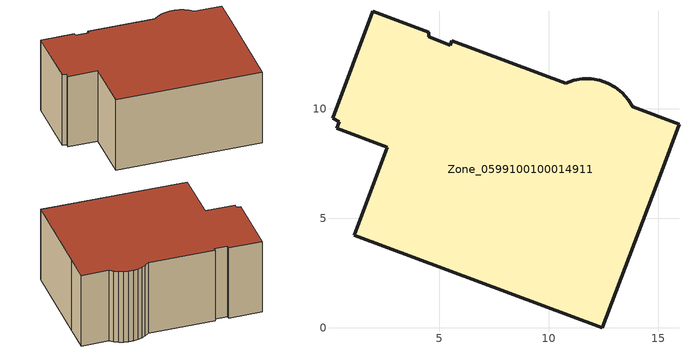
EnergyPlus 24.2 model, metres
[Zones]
Zone_0599100100014911
 floor ground (C_G): 12.32,11.3 12.7,11.16 13.04,10.97 13.35,10.72 13.62,10.42 13.82,10.08 15.94,9.29 15.15,7.14 12.43,0 1.13,4.21 2.63,8.24 0.32,9.11 0.44,9.4 0.12,9.56 1.96,14.45 4.52,13.5 4.51,13.28 5.5,12.89 5.57,13.11 10.76,11.17 11.14,11.3 11.53,11.37 11.93,11.37 z0
 wall outside (C_F): 13.35,10.72 13.04,10.97 12.7,11.16 12.32,11.3 11.93,11.37 11.53,11.37 11.14,11.3 10.76,11.17 5.57,13.11 5.5,12.89 4.51,13.28 4.52,13.5 1.96,14.45 0.12,9.56 0.44,9.4 0.32,9.11 2.63,8.24 1.13,4.21 12.43,0 15.15,7.14 15.94,9.29 13.82,10.08 13.62,10.42 13.35,10.72 z0:6.56
 roof outside (C_R): 5.57,13.11 5.5,12.89 4.51,13.28 4.52,13.5 1.96,14.45 0.12,9.56 0.44,9.4 0.32,9.11 2.63,8.24 1.13,4.21 12.43,0 15.15,7.14 15.94,9.29 13.82,10.08 13.62,10.42 13.35,10.72 13.04,10.97 12.7,11.16 12.32,11.3 11.93,11.37 11.53,11.37 11.14,11.3 10.76,11.17 z6.56
[BUILDING]
Pand.0599100100014911: North Axis=0; Terrain=City; Loads Convergence Tolerance Value=0.04; Temperature Convergence Tolerance Value=0.4; Solar Distribution=FullExterior; Maximum Number of Warmup Days=25; Minimum Number of Warmup Days=1
[Site:Location]
Rotterdam.The.Hague.AP_ZH_NLD Design_Conditions: Latitude=51.96; Longitude=4.45; Time Zone=1; Elevation=-4.5
[SITE:GROUNDTEMPERATURE:BUILDINGSURFACE]
18, 18, 18, 18, 18, 18, 18, 18, 18, 18, 18, 18
[MATERIAL] Thermal Absorptance=0.9; Solar Absorptance=0.7; Visible Absorptance=0.7
Name | Roughness | Thickness | Conductivity | Density | Specific Heat
G.D.2015-2018 | MediumSmooth | 0.15 | 0.0428571 | 540 | 1210
F.D.2015-2018 | Rough | 0.3 | 0.0666667 | 1920 | 840
R.D.2015-2018 | MediumRough | 0.2 | 0.0333333 | 1500 | 1000
[CONSTRUCTION]
C_G: G.D.2015-2018
C_F: F.D.2015-2018
C_R: R.D.2015-2018
[ZONE]
Zone_0599100100014911: Type=1; Multiplier=1; Ceiling Height=Autocalculate; Volume=Autocalculate; Floor Area=autocalculate; Part of Total Floor Area=Yes
[ZONEINFILTRATION:DESIGNFLOWRATE]
Infil_Zone_0599100100014911: Zone or ZoneList or Space or SpaceList=Zone_0599100100014911; Schedule=AlwaysOn; Design Flow Rate Calculation Method=Flow/Area; Flow Rate per Floor Area=0.0021; Constant Term Coefficient=1; Temperature Term Coefficient=0; Velocity Term Coefficient=0; Velocity Squared Term Coefficient=0
[HVACTEMPLATE:ZONE:IDEALLOADSAIRSYSTEM]
Zone_0599100100014911: Maximum Heating Supply Air Temperature=50; Minimum Cooling Supply Air Temperature=13; Maximum Heating Supply Air Humidity Ratio=0.0156; Minimum Cooling Supply Air Humidity Ratio=0.0077; Heating Limit=NoLimit; Cooling Limit=NoLimit; Dehumidification Control Type=ConstantSensibleHeatRatio; Cooling Sensible Heat Ratio=0.7; Dehumidification Setpoint=60; Humidification Control Type=None; Humidification Setpoint=30; Outdoor Air Method=None; Outdoor Air Flow Rate per Person=0.00944; Outdoor Air Flow Rate per Zone Floor Area=0; Outdoor Air Flow Rate per Zone=0; Demand Controlled Ventilation Type=None; Outdoor Air Economizer Type=NoEconomizer; Heat Recovery Type=None; Sensible Heat Recovery Effectiveness=0.7; Latent Heat Recovery Effectiveness=0.65
[ZONECONTROL:THERMOSTAT]
ThermostatControl_Zone_0599100100014911: Zone or ZoneList=Zone_0599100100014911; Control Type Schedule=DualSetpointControlType; Control 1=Thermostat_Zone_0599100100014911; Temperature Difference Between Cutout And Setpoint=0
[THERMOSTATSETPOINT:DUALSETPOINT]
Thermostat_Zone_0599100100014911: Heating Setpoint Temperature Schedule=HeatingSetpoint_Zone_0599100100014911; Cooling Setpoint Temperature Schedule=CoolingSetpoint_Zone_0599100100014911
[SCHEDULE:COMPACT]
HeatingSetpoint_Zone_0599100100014911: Through: 12/31, For: AllDays, Until: 24:00, 21
CoolingSetpoint_Zone_0599100100014911: Through: 12/31, For: AllDays, Until: 24:00, 24
DualSetpointControlType: Through: 12/31, For: AllDays, Until: 24:00, 4
AlwaysOn: Through: 12/31, For: AllDays, Until: 24:00, 1
